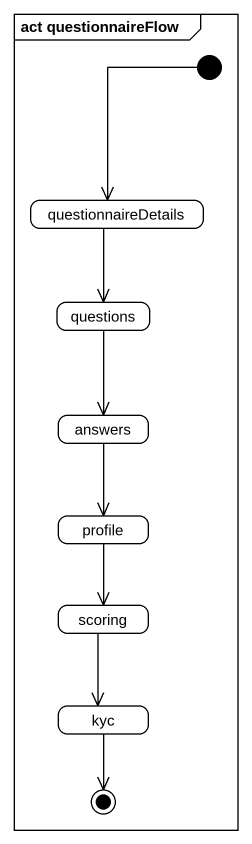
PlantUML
@startuml
mainframe act questionnaireFlow
hide empty description
state questionnaireDetails
state questions
state answers
state profile
state scoring
state kyc
[*] --> questionnaireDetails
questionnaireDetails --> questions
questions --> answers
answers --> profile
profile --> scoring
scoring --> kyc
kyc --> [*]
@enduml
